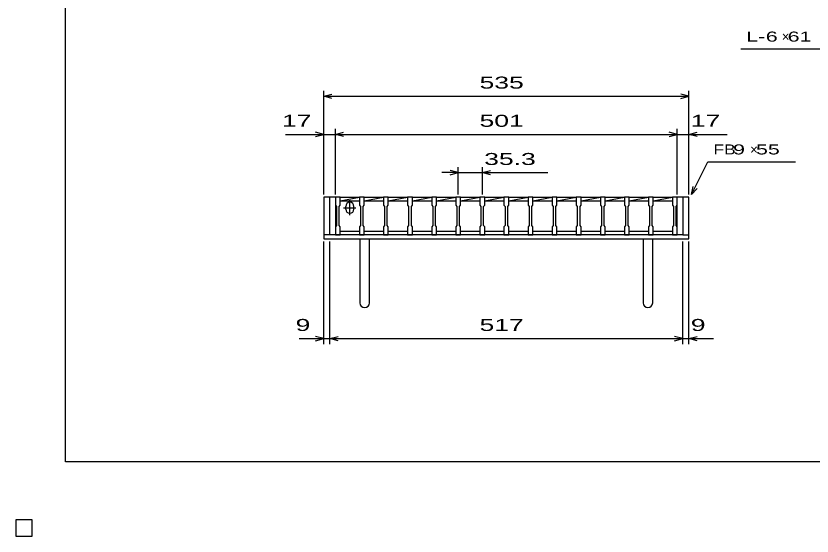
# Model space of a CAD drawing. Units: millimetres, scale not verified. Extents: x -1456 to 1385, y -1026 to 843.
# Drawn here: x -1456 to -289, y -1026 to -263 of the extents above; entities that cross this region are included whole.
import ezdxf
from ezdxf.enums import TextEntityAlignment as Align

# ---------------------------------------------------------------- set-up
doc = ezdxf.new("R2010")
doc.units = ezdxf.units.MM
doc.header["$LTSCALE"] = 8
for name, color, linetype, lineweight in [('0_2', 150, 'Continuous', 25), ('16', 3, 'Continuous', 25), ('19', 6, 'Continuous', 25), ('22', 4, 'Continuous', 25), ('24', 2, 'Continuous', 25), ('32', 4, 'Continuous', 25)]:
    doc.layers.add(name, color=color, linetype=linetype, lineweight=lineweight)
doc.styles.add('ベクトル', font='')
doc.styles.get('ベクトル').set_extended_font_data('ベクトル')

msp = doc.modelspace()

# ---------------------------------------------------------------- linework, layer by layer
at = {"layer": '0_2'}
for p, q in [((-1383.2, -917.2), (-1383.2, 842.8)), ((1384.8, -917.2), (-1383.2, -917.2)), ((-1432, -1002), (-1456, -1002)), ((-1456, -1002), (-1456, -1026)), ((-1432, -1002), (-1456, -1002)), ((-1456, -1002), (-1456, -1026)), ((-1432, -1002), (-1456, -1002)), ((-1456, -1002), (-1456, -1026)), ((-1432, -1002), (-1456, -1002)), ((-1456, -1002), (-1456, -1026)), ((-1432, -1002), (-1456, -1002)), ((-1456, -1002), (-1456, -1026)), ((-1432, -1026), (-1432, -1002)), ((-1432, -1026), (-1432, -1002)), ((-1432, -1026), (-1432, -1002)), ((-1432, -1026), (-1432, -1002)), ((-1432, -1026), (-1432, -1002)), ((-1456, -1026), (-1432, -1026)), ((-1456, -1026), (-1432, -1026)), ((-1456, -1026), (-1432, -1026)), ((-1456, -1026), (-1432, -1026)), ((-1456, -1026), (-1432, -1026))]:
    msp.add_line(p, q, dxfattribs=at)
at = {"layer": '16'}
for p, q in [((-988, -529), (-988, -528.3)), ((-988, -528.3), (-981, -528.3)), ((-988, -529), (-988, -540.5)), ((-981, -529), (-988, -529)), ((-988, -529), (-988, -579)), ((-981, -528.3), (-981, -529)), ((-981, -540.5), (-981, -529)), ((-981, -529), (-952.7, -529)), ((-981, -534.5), (-952.7, -529)), ((-981, -534.5), (-952.7, -534.5)), ((-966.85, -555.5), (-966.85, -533.5)), ((-952.7, -529), (-952.7, -528.3)), ((-952.7, -528.3), (-945.7, -528.3)), ((-952.7, -529), (-952.7, -540.5)), ((-945.7, -529), (-952.7, -529)), ((-945.7, -528.3), (-945.7, -529)), ((-945.7, -540.5), (-945.7, -529)), ((-945.7, -529), (-917.4, -529)), ((-945.7, -534.5), (-917.4, -529)), ((-945.7, -534.5), (-917.4, -534.5)), ((-917.4, -529), (-917.4, -528.3)), ((-917.4, -528.3), (-910.4, -528.3)), ((-917.4, -529), (-917.4, -540.5)), ((-910.4, -529), (-917.4, -529)), ((-910.4, -528.3), (-910.4, -529)), ((-910.4, -540.5), (-910.4, -529)), ((-910.4, -529), (-882.1, -529)), ((-910.4, -534.5), (-882.1, -529)), ((-910.4, -534.5), (-882.1, -534.5)), ((-882.1, -529), (-882.1, -528.3)), ((-882.1, -528.3), (-875.1, -528.3)), ((-882.1, -529), (-882.1, -540.5)), ((-875.1, -529), (-882.1, -529)), ((-875.1, -528.3), (-875.1, -529)), ((-875.1, -540.5), (-875.1, -529)), ((-875.1, -529), (-846.8, -529)), ((-875.1, -534.5), (-846.8, -529)), ((-875.1, -534.5), (-846.8, -534.5)), ((-846.8, -529), (-846.8, -528.3)), ((-846.8, -528.3), (-839.8, -528.3)), ((-846.8, -529), (-846.8, -540.5)), ((-839.8, -529), (-846.8, -529)), ((-839.8, -528.3), (-839.8, -529)), ((-839.8, -540.5), (-839.8, -529)), ((-839.8, -529), (-811.5, -529)), ((-839.8, -534.5), (-811.5, -529)), ((-839.8, -534.5), (-811.5, -534.5)), ((-811.5, -529), (-811.5, -528.3)), ((-811.5, -528.3), (-804.5, -528.3)), ((-811.5, -529), (-811.5, -540.5)), ((-804.5, -529), (-811.5, -529)), ((-804.5, -528.3), (-804.5, -529)), ((-804.5, -540.5), (-804.5, -529)), ((-804.5, -529), (-776.2, -529)), ((-804.5, -534.5), (-776.2, -529)), ((-804.5, -534.5), (-776.2, -534.5)), ((-776.2, -529), (-776.2, -528.3)), ((-776.2, -528.3), (-769.2, -528.3)), ((-776.2, -529), (-776.2, -540.5)), ((-769.2, -529), (-776.2, -529)), ((-769.2, -528.3), (-769.2, -529)), ((-769.2, -540.5), (-769.2, -529)), ((-769.2, -529), (-740.9, -529)), ((-769.2, -534.5), (-740.9, -529)), ((-769.2, -534.5), (-740.9, -534.5)), ((-740.9, -529), (-740.9, -528.3)), ((-740.9, -528.3), (-733.9, -528.3)), ((-740.9, -529), (-740.9, -540.5)), ((-733.9, -529), (-740.9, -529)), ((-733.9, -528.3), (-733.9, -529)), ((-733.9, -540.5), (-733.9, -529)), ((-733.9, -529), (-705.6, -529)), ((-733.9, -534.5), (-705.6, -529)), ((-733.9, -534.5), (-705.6, -534.5)), ((-705.6, -529), (-705.6, -528.3)), ((-705.6, -528.3), (-698.6, -528.3)), ((-705.6, -529), (-705.6, -540.5)), ((-698.6, -529), (-705.6, -529)), ((-698.6, -528.3), (-698.6, -529)), ((-698.6, -540.5), (-698.6, -529)), ((-698.6, -529), (-670.3, -529)), ((-698.6, -534.5), (-670.3, -529)), ((-698.6, -534.5), (-670.3, -534.5)), ((-670.3, -529), (-670.3, -528.3)), ((-670.3, -528.3), (-663.3, -528.3)), ((-670.3, -529), (-670.3, -540.5)), ((-663.3, -529), (-670.3, -529)), ((-663.3, -528.3), (-663.3, -529)), ((-663.3, -540.5), (-663.3, -529)), ((-663.3, -529), (-635, -529)), ((-663.3, -534.5), (-635, -529)), ((-663.3, -534.5), (-635, -534.5)), ((-635, -529), (-635, -528.3)), ((-635, -528.3), (-628, -528.3)), ((-635, -529), (-635, -540.5)), ((-628, -529), (-635, -529)), ((-628, -528.3), (-628, -529)), ((-628, -540.5), (-628, -529)), ((-628, -529), (-599.7, -529)), ((-628, -534.5), (-599.7, -529)), ((-628, -534.5), (-599.7, -534.5)), ((-599.7, -529), (-599.7, -528.3)), ((-599.7, -528.3), (-592.7, -528.3)), ((-599.7, -529), (-599.7, -540.5)), ((-592.7, -529), (-599.7, -529)), ((-592.7, -528.3), (-592.7, -529)), ((-592.7, -540.5), (-592.7, -529)), ((-592.7, -529), (-564.4, -529)), ((-592.7, -534.5), (-564.4, -529)), ((-592.7, -534.5), (-564.4, -534.5)), ((-564.4, -529), (-564.4, -528.3)), ((-564.4, -528.3), (-557.4, -528.3)), ((-564.4, -529), (-564.4, -540.5)), ((-557.4, -529), (-564.4, -529)), ((-557.4, -528.3), (-557.4, -529)), ((-557.4, -540.5), (-557.4, -529)), ((-557.4, -529), (-529.1, -529)), ((-557.4, -534.5), (-529.1, -529)), ((-557.4, -534.5), (-529.1, -534.5)), ((-529.1, -529), (-529.1, -528.3)), ((-529.1, -528.3), (-522.1, -528.3)), ((-529.1, -529), (-529.1, -540.5)), ((-522.1, -529), (-529.1, -529)), ((-522.1, -528.3), (-522.1, -529)), ((-522.1, -540.5), (-522.1, -529)), ((-522.1, -529), (-494, -529)), ((-522.1, -534.5), (-494, -529.039)), ((-522.1, -534.5), (-494, -534.5)), ((-494, -529), (-494, -528.3)), ((-494, -528.3), (-487, -528.3)), ((-494, -529), (-494, -540.5)), ((-487, -529), (-494, -529)), ((-487, -528.3), (-487, -529)), ((-487, -540.5), (-487, -529)), ((-487, -579), (-487, -529)), ((-988, -540.5), (-986.5, -542.5)), ((-986.5, -542.5), (-986.5, -570.5)), ((-982.5, -542.5), (-981, -540.5)), ((-982.5, -570.5), (-982.5, -542.5)), ((-975.85, -544.5), (-957.85, -544.5)), ((-972.85, -546.5), (-972.85, -542.5)), ((-960.85, -546.5), (-960.85, -542.5)), ((-952.7, -540.5), (-951.2, -542.5)), ((-951.2, -542.5), (-951.2, -570.5)), ((-947.2, -542.5), (-945.7, -540.5)), ((-947.2, -570.5), (-947.2, -542.5)), ((-917.4, -540.5), (-915.9, -542.5)), ((-915.9, -542.5), (-915.9, -570.5)), ((-911.9, -542.5), (-910.4, -540.5)), ((-911.9, -570.5), (-911.9, -542.5)), ((-882.1, -540.5), (-880.6, -542.5)), ((-880.6, -542.5), (-880.6, -570.5)), ((-876.6, -542.5), (-875.1, -540.5)), ((-876.6, -570.5), (-876.6, -542.5)), ((-846.8, -540.5), (-845.3, -542.5)), ((-845.3, -542.5), (-845.3, -570.5)), ((-841.3, -542.5), (-839.8, -540.5)), ((-841.3, -570.5), (-841.3, -542.5)), ((-811.5, -540.5), (-810, -542.5)), ((-810, -542.5), (-810, -570.5)), ((-806, -542.5), (-804.5, -540.5)), ((-806, -570.5), (-806, -542.5)), ((-776.2, -540.5), (-774.7, -542.5)), ((-774.7, -542.5), (-774.7, -570.5)), ((-770.7, -542.5), (-769.2, -540.5)), ((-770.7, -570.5), (-770.7, -542.5)), ((-740.9, -540.5), (-739.4, -542.5)), ((-739.4, -542.5), (-739.4, -570.5)), ((-735.4, -542.5), (-733.9, -540.5)), ((-735.4, -570.5), (-735.4, -542.5)), ((-705.6, -540.5), (-704.1, -542.5)), ((-704.1, -542.5), (-704.1, -570.5)), ((-700.1, -542.5), (-698.6, -540.5)), ((-700.1, -570.5), (-700.1, -542.5)), ((-670.3, -540.5), (-668.8, -542.5)), ((-668.8, -542.5), (-668.8, -570.5)), ((-664.8, -542.5), (-663.3, -540.5)), ((-664.8, -570.5), (-664.8, -542.5)), ((-635, -540.5), (-633.5, -542.5)), ((-633.5, -542.5), (-633.5, -570.5)), ((-629.5, -542.5), (-628, -540.5)), ((-629.5, -570.5), (-629.5, -542.5)), ((-599.7, -540.5), (-598.2, -542.5)), ((-598.2, -542.5), (-598.2, -570.5)), ((-594.2, -542.5), (-592.7, -540.5)), ((-594.2, -570.5), (-594.2, -542.5)), ((-564.4, -540.5), (-562.9, -542.5)), ((-562.9, -542.5), (-562.9, -570.5)), ((-558.9, -542.5), (-557.4, -540.5)), ((-558.9, -570.5), (-558.9, -542.5)), ((-529.1, -540.5), (-527.6, -542.5)), ((-527.6, -542.5), (-527.6, -570.5)), ((-523.6, -542.5), (-522.1, -540.5)), ((-523.6, -570.5), (-523.6, -542.5)), ((-494, -540.5), (-492.5, -542.5)), ((-492.5, -542.5), (-492.5, -570.5)), ((-488.5, -542.5), (-487, -540.5)), ((-488.5, -570.5), (-488.5, -542.5)), ((-986.5, -570.5), (-988, -572.5)), ((-981, -572.5), (-982.5, -570.5)), ((-951.2, -570.5), (-952.7, -572.5)), ((-945.7, -572.5), (-947.2, -570.5)), ((-915.9, -570.5), (-917.4, -572.5)), ((-910.4, -572.5), (-911.9, -570.5)), ((-880.6, -570.5), (-882.1, -572.5)), ((-875.1, -572.5), (-876.6, -570.5)), ((-845.3, -570.5), (-846.8, -572.5)), ((-839.8, -572.5), (-841.3, -570.5)), ((-810, -570.5), (-811.5, -572.5)), ((-804.5, -572.5), (-806, -570.5)), ((-774.7, -570.5), (-776.2, -572.5)), ((-769.2, -572.5), (-770.7, -570.5)), ((-739.4, -570.5), (-740.9, -572.5)), ((-733.9, -572.5), (-735.4, -570.5)), ((-704.1, -570.5), (-705.6, -572.5)), ((-698.6, -572.5), (-700.1, -570.5)), ((-668.8, -570.5), (-670.3, -572.5)), ((-663.3, -572.5), (-664.8, -570.5)), ((-633.5, -570.5), (-635, -572.5)), ((-628, -572.5), (-629.5, -570.5)), ((-598.2, -570.5), (-599.7, -572.5)), ((-592.7, -572.5), (-594.2, -570.5)), ((-562.9, -570.5), (-564.4, -572.5)), ((-557.4, -572.5), (-558.9, -570.5)), ((-527.6, -570.5), (-529.1, -572.5)), ((-522.1, -572.5), (-523.6, -570.5)), ((-492.5, -570.5), (-494, -572.5)), ((-487, -572.5), (-488.5, -570.5)), ((-988, -572.5), (-988, -584)), ((-981, -584), (-981, -572.5)), ((-981, -579), (-952.7, -579)), ((-952.7, -572.5), (-952.7, -584)), ((-945.7, -584), (-945.7, -572.5)), ((-945.7, -579), (-917.4, -579)), ((-917.4, -572.5), (-917.4, -584)), ((-910.4, -584), (-910.4, -572.5)), ((-910.4, -579), (-882.1, -579)), ((-882.1, -572.5), (-882.1, -584)), ((-875.1, -584), (-875.1, -572.5)), ((-875.1, -579), (-846.8, -579)), ((-846.8, -572.5), (-846.8, -584)), ((-839.8, -584), (-839.8, -572.5)), ((-839.8, -579), (-811.5, -579)), ((-811.5, -572.5), (-811.5, -584)), ((-804.5, -584), (-804.5, -572.5)), ((-804.5, -579), (-776.2, -579)), ((-776.2, -572.5), (-776.2, -584)), ((-769.2, -584), (-769.2, -572.5)), ((-769.2, -579), (-740.9, -579)), ((-740.9, -572.5), (-740.9, -584)), ((-733.9, -584), (-733.9, -572.5)), ((-733.9, -579), (-705.6, -579)), ((-705.6, -572.5), (-705.6, -584)), ((-698.6, -584), (-698.6, -572.5)), ((-698.6, -579), (-670.3, -579)), ((-670.3, -572.5), (-670.3, -584)), ((-663.3, -584), (-663.3, -572.5)), ((-663.3, -579), (-635, -579)), ((-635, -572.5), (-635, -584)), ((-628, -584), (-628, -572.5)), ((-628, -579), (-599.7, -579)), ((-599.7, -572.5), (-599.7, -584)), ((-592.7, -584), (-592.7, -572.5)), ((-592.7, -579), (-564.4, -579)), ((-564.4, -572.5), (-564.4, -584)), ((-557.4, -584), (-557.4, -572.5)), ((-557.4, -579), (-529.1, -579)), ((-529.1, -572.5), (-529.1, -584)), ((-522.1, -584), (-522.1, -572.5)), ((-522.1, -579), (-494, -579)), ((-494, -572.5), (-494, -584)), ((-487, -584), (-487, -572.5)), ((-988, -584), (-981, -584)), ((-952.7, -584), (-945.7, -584)), ((-917.4, -584), (-910.4, -584)), ((-882.1, -584), (-875.1, -584)), ((-846.8, -584), (-839.8, -584)), ((-811.5, -584), (-804.5, -584)), ((-776.2, -584), (-769.2, -584)), ((-740.9, -584), (-733.9, -584)), ((-705.6, -584), (-698.6, -584)), ((-670.3, -584), (-663.3, -584)), ((-635, -584), (-628, -584)), ((-599.7, -584), (-592.7, -584)), ((-564.4, -584), (-557.4, -584)), ((-529.1, -584), (-522.1, -584)), ((-494, -584), (-487, -584)), ((-1432, -1002), (-1456, -1002)), ((-1456, -1002), (-1456, -1026)), ((-1432, -1002), (-1456, -1002)), ((-1456, -1002), (-1456, -1026)), ((-1432, -1002), (-1456, -1002)), ((-1456, -1002), (-1456, -1026)), ((-1432, -1002), (-1456, -1002)), ((-1456, -1002), (-1456, -1026)), ((-1432, -1002), (-1456, -1002)), ((-1456, -1002), (-1456, -1026)), ((-1432, -1026), (-1432, -1002)), ((-1432, -1026), (-1432, -1002)), ((-1432, -1026), (-1432, -1002)), ((-1432, -1026), (-1432, -1002)), ((-1432, -1026), (-1432, -1002)), ((-1456, -1026), (-1432, -1026)), ((-1456, -1026), (-1432, -1026)), ((-1456, -1026), (-1432, -1026)), ((-1456, -1026), (-1432, -1026)), ((-1456, -1026), (-1432, -1026))]:
    msp.add_line(p, q, dxfattribs=at)
for centre, start, end in [((-966.85, -542.5), 0, 180), ((-966.85, -546.5), 180, 0)]:
    msp.add_arc(centre, 6, start, end, dxfattribs=at)
at = {"layer": '19'}
for p, q in [((-988, -529), (-1005, -529)), ((-1005, -529), (-1005, -590)), ((-996, -584), (-996, -529)), ((-470, -529), (-487, -529)), ((-479, -529), (-479, -584)), ((-470, -590), (-470, -529)), ((-996, -584), (-1005, -584)), ((-1005, -590), (-470, -590)), ((-479, -584), (-996, -584)), ((-952, -590), (-952, -684)), ((-938, -684), (-938, -590)), ((-537, -590), (-537, -684)), ((-523, -684), (-523, -590)), ((-479, -584), (-470, -584))]:
    msp.add_line(p, q, dxfattribs=at)
for centre in [(-945, -684), (-530, -684)]:
    msp.add_arc(centre, 7, 180, 0, dxfattribs=at)
at = {"layer": '22'}
for p, q in [((-394, -311.5), (-234, -311.5)), ((-1005, -525), (-1005, -373)), ((-470, -525), (-470, -373)), ((-1005, -381), (-993, -377.8)), ((-993, -384.2), (-1005, -381)), ((-1005, -381), (-470, -381)), ((-470, -381), (-482, -377.8)), ((-482, -384.2), (-470, -381)), ((-1005, -525), (-1005, -429)), ((-988, -525), (-988, -429)), ((-487, -525), (-487, -429)), ((-470, -525), (-470, -429)), ((-1061, -437), (-1005, -437)), ((-1005, -437), (-1017, -433.8)), ((-1017, -440.2), (-1005, -437)), ((-1005, -437), (-988, -437)), ((-988, -437), (-976, -433.8)), ((-976, -440.2), (-988, -437)), ((-988, -437), (-487, -437)), ((-487, -437), (-499, -433.8)), ((-499, -440.2), (-487, -437)), ((-487, -437), (-470, -437)), ((-470, -437), (-458, -433.8)), ((-458, -440.2), (-470, -437)), ((-470, -437), (-414, -437)), ((-466, -525), (-442, -477)), ((-442, -477), (-314, -477)), ((-808, -493), (-820, -489.8)), ((-808, -525), (-808, -485)), ((-772.7, -485), (-772.7, -525)), ((-772.7, -493), (-760.7, -489.8)), ((-808, -493), (-832, -493)), ((-820, -496.2), (-808, -493)), ((-808, -493), (-772.7, -493)), ((-760.7, -496.2), (-772.7, -493)), ((-772.7, -493), (-676.7, -493)), ((-466, -525), (-463.6, -513.32)), ((-466, -525), (-458, -516.2)), ((-1005, -744.4), (-1005, -594)), ((-996, -744.4), (-996, -594)), ((-479, -744.4), (-479, -594)), ((-470, -744.4), (-470, -594)), ((-1005, -736.4), (-1017, -733.2)), ((-996, -736.4), (-984, -733.2)), ((-479, -736.4), (-491, -733.2)), ((-470, -736.4), (-458, -733.2)), ((-1041, -736.4), (-1005, -736.4)), ((-1017, -739.6), (-1005, -736.4)), ((-1005, -736.4), (-996, -736.4)), ((-984, -739.6), (-996, -736.4)), ((-996, -736.4), (-479, -736.4)), ((-491, -739.6), (-479, -736.4)), ((-479, -736.4), (-470, -736.4)), ((-458, -739.6), (-470, -736.4)), ((-470, -736.4), (-434, -736.4))]:
    msp.add_line(p, q, dxfattribs=at)
at = {"layer": '22', "color": 2}
for p, q in [((-1432, -1002), (-1456, -1002)), ((-1456, -1002), (-1456, -1026)), ((-1432, -1002), (-1456, -1002)), ((-1456, -1002), (-1456, -1026)), ((-1432, -1002), (-1456, -1002)), ((-1456, -1002), (-1456, -1026)), ((-1432, -1026), (-1432, -1002)), ((-1432, -1026), (-1432, -1002)), ((-1432, -1026), (-1432, -1002)), ((-1456, -1026), (-1432, -1026)), ((-1456, -1026), (-1432, -1026)), ((-1456, -1026), (-1432, -1026))]:
    msp.add_line(p, q, dxfattribs=at)
at = {"layer": '24', "color": 4}
for p, q in [((-1432, -1002), (-1456, -1002)), ((-1456, -1002), (-1456, -1026)), ((-1432, -1002), (-1456, -1002)), ((-1456, -1002), (-1456, -1026)), ((-1432, -1002), (-1456, -1002)), ((-1456, -1002), (-1456, -1026)), ((-1432, -1026), (-1432, -1002)), ((-1432, -1026), (-1432, -1002)), ((-1432, -1026), (-1432, -1002)), ((-1456, -1026), (-1432, -1026)), ((-1456, -1026), (-1432, -1026)), ((-1456, -1026), (-1432, -1026))]:
    msp.add_line(p, q, dxfattribs=at)
at = {"layer": '32'}
for p, q in [((-1432, -1002), (-1456, -1002)), ((-1456, -1002), (-1456, -1026)), ((-1432, -1002), (-1456, -1002)), ((-1456, -1002), (-1456, -1026)), ((-1432, -1002), (-1456, -1002)), ((-1456, -1002), (-1456, -1026)), ((-1432, -1002), (-1456, -1002)), ((-1456, -1002), (-1456, -1026)), ((-1432, -1002), (-1456, -1002)), ((-1456, -1002), (-1456, -1026)), ((-1432, -1026), (-1432, -1002)), ((-1432, -1026), (-1432, -1002)), ((-1432, -1026), (-1432, -1002)), ((-1432, -1026), (-1432, -1002)), ((-1432, -1026), (-1432, -1002)), ((-1456, -1026), (-1432, -1026)), ((-1456, -1026), (-1432, -1026)), ((-1456, -1026), (-1432, -1026)), ((-1456, -1026), (-1432, -1026)), ((-1456, -1026), (-1432, -1026))]:
    msp.add_line(p, q, dxfattribs=at)

# ---------------------------------------------------------------- texts
at = {"layer": '22', "color": 2, "style": 'ベクトル'}
for s, height, width, p in [('L-', 14.66, 1.6, (-386, -293.5)), (' 6 ', 14.66, 1.6, (-366, -293.5)), (' 61 ', 14.66, 1.6, (-334, -293.5)), (' 535 ', 17.6, 1.65, (-787.5, -361)), (' 17 ', 17.6, 1.65, (-1077, -417)), (' 501 ', 17.6, 1.65, (-787.5, -417)), (' 17 ', 17.6, 1.65, (-478, -417)), ('FB', 14.66, 1.3, (-434, -459)), (' 9 ', 14.66, 1.6, (-414, -459)), (' 55 ', 14.66, 1.6, (-380.4, -459)), (' 35.3 ', 17.6, 1.65, (-780.7, -473)), (' 9 ', 17.6, 1.65, (-1057, -716.4)), (' 517 ', 17.6, 1.65, (-787.5, -716.4)), (' 9 ', 17.6, 1.65, (-478, -716.4))]:
    msp.add_text(s, height=height, dxfattribs=dict(at, width=width)).set_placement(p, align=Align.MIDDLE_LEFT)
for p in [(-334, -293.5), (-380.4, -459)]:
    msp.add_text('×', height=14.66, dxfattribs=at).set_placement(p, align=Align.MIDDLE_LEFT)

doc.saveas('drawing.dxf')
